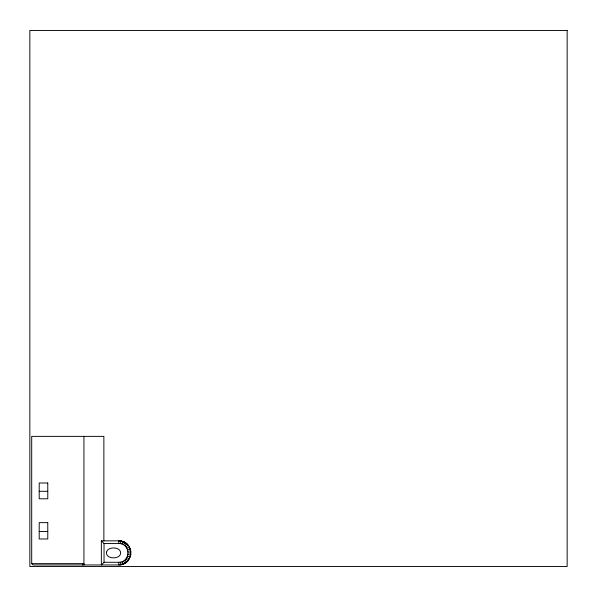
<?xml version="1.0" encoding="UTF-8"?>
<svg xmlns="http://www.w3.org/2000/svg" width="597" height="597" viewBox="0 0 597 597"><rect width="100%" height="100%" fill="white"/><g stroke="black" fill="none" stroke-linecap="round" stroke-linejoin="round"><path stroke-width="0.9" d="M103.871 540.852L103.871 436.37L31.701 436.37L31.701 563.628L33.044 564.963L118.766 564.963C134.109 565.217 135.049 540.748 118.766 540.852L101.356 540.852L101.356 564.963L104.035 562.284L118.766 562.284C130.84 562.814 130.84 543.009 118.766 543.531L104.035 543.531L101.356 540.852M128.004 551.277L130.639 550.815L130.639 555.001L130.094 557.031L127.579 556.113M130.795 553.688L130.639 555.001L128.004 554.538M130.721 554.509L130.094 557.031M120.4 543.673L120.863 541.039M123.422 541.785L118.766 540.852L123.422 541.785L127.116 544.21L122.422 541.419L118.766 540.852L118.766 543.531M121.975 544.098L122.892 541.583M126.168 543.389L124.139 542.113L124.848 542.501M123.46 544.792L124.795 542.472M118.766 562.284L118.766 564.963L124.795 563.352L129.206 558.934L126.885 557.598M124.795 545.725L126.519 543.673M128.206 560.411L125.922 562.613L122.892 564.24L121.975 561.717M82.602 564.963L83.938 563.628L31.701 563.628M125.952 546.882L128.004 545.158M126.885 548.218L129.206 546.882M127.579 549.703L130.094 548.785L130.721 551.322M123.131 564.143L120.049 564.896M39.201 491.294L47.775 491.294M39.201 531.479L47.775 531.479M128.146 552.912L130.825 552.912M120.616 540.994L121.915 541.27M82.602 564.158L83.938 564.695M122.422 541.419L124.124 542.136M125.952 558.934L128.004 560.658M124.795 560.09L126.519 562.143M123.46 561.031L124.795 563.352M130.564 550.419L130.094 548.785L130.631 550.815M120.4 562.143L120.863 564.784M130.639 550.815L130.803 552.143M104.035 543.531L104.035 562.284M83.938 436.37L83.938 564.963M106.512 552.143C105.46 559.24 119.355 559.725 120.579 553.68C121.631 546.576 107.736 546.098 106.512 552.143M567.15 30.484L29.85 30.484L29.85 566.516L567.15 566.516L567.15 30.484M47.775 482.988L39.201 482.988L39.201 498.793L47.775 498.793L47.775 482.988M47.775 522.636L39.201 522.636L39.201 538.979L47.775 538.979L47.775 522.636"/></g></svg>
